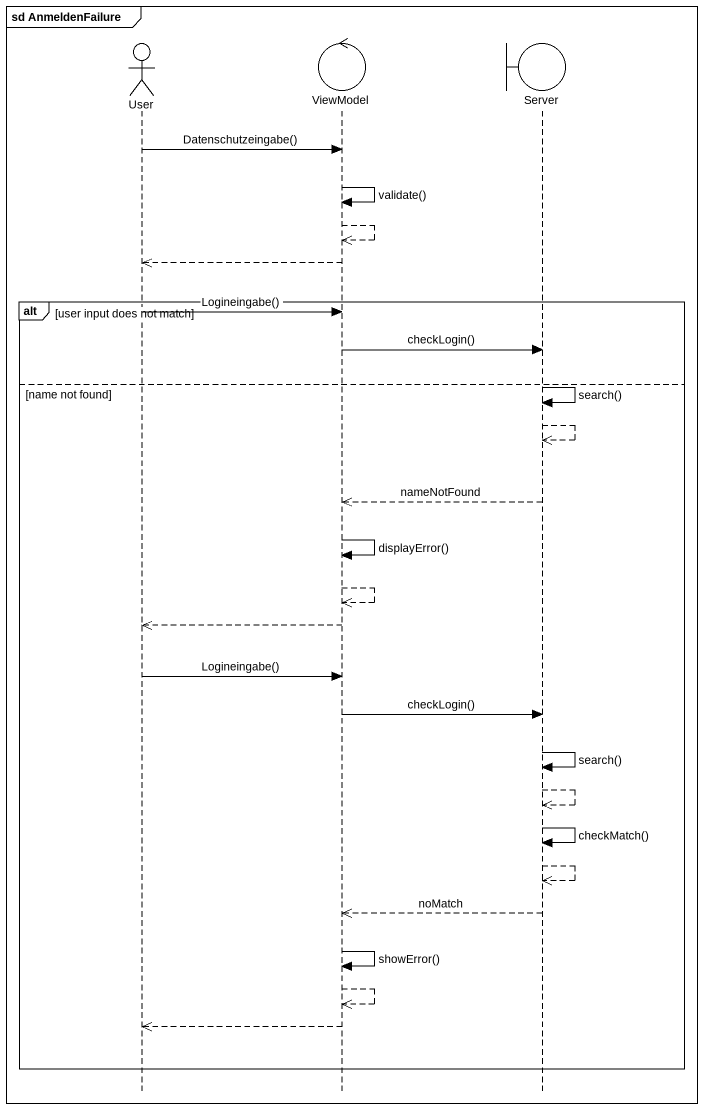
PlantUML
@startuml
mainframe sd AnmeldenFailure
hide footbox
actor User
control ViewModel
boundary Server

User -> ViewModel : Datenschutzeingabe()
ViewModel -> ViewModel : validate()
ViewModel -->> ViewModel
ViewModel -->> User
alt user input does not match
  User -> ViewModel : Logineingabe()
  ViewModel -> Server : checkLogin()
else name not found
  Server -> Server : search()
  Server -->> Server
  Server -->> ViewModel : nameNotFound
  ViewModel -> ViewModel : displayError()
  ViewModel -->> ViewModel
  ViewModel -->> User
  User -> ViewModel : Logineingabe()
  ViewModel -> Server : checkLogin()
  Server -> Server : search()
  Server -->> Server
  Server -> Server : checkMatch()
  Server -->> Server
  Server -->> ViewModel : noMatch
  ViewModel -> ViewModel : showError()
  ViewModel -->> ViewModel
  ViewModel -->> User
end
@enduml
